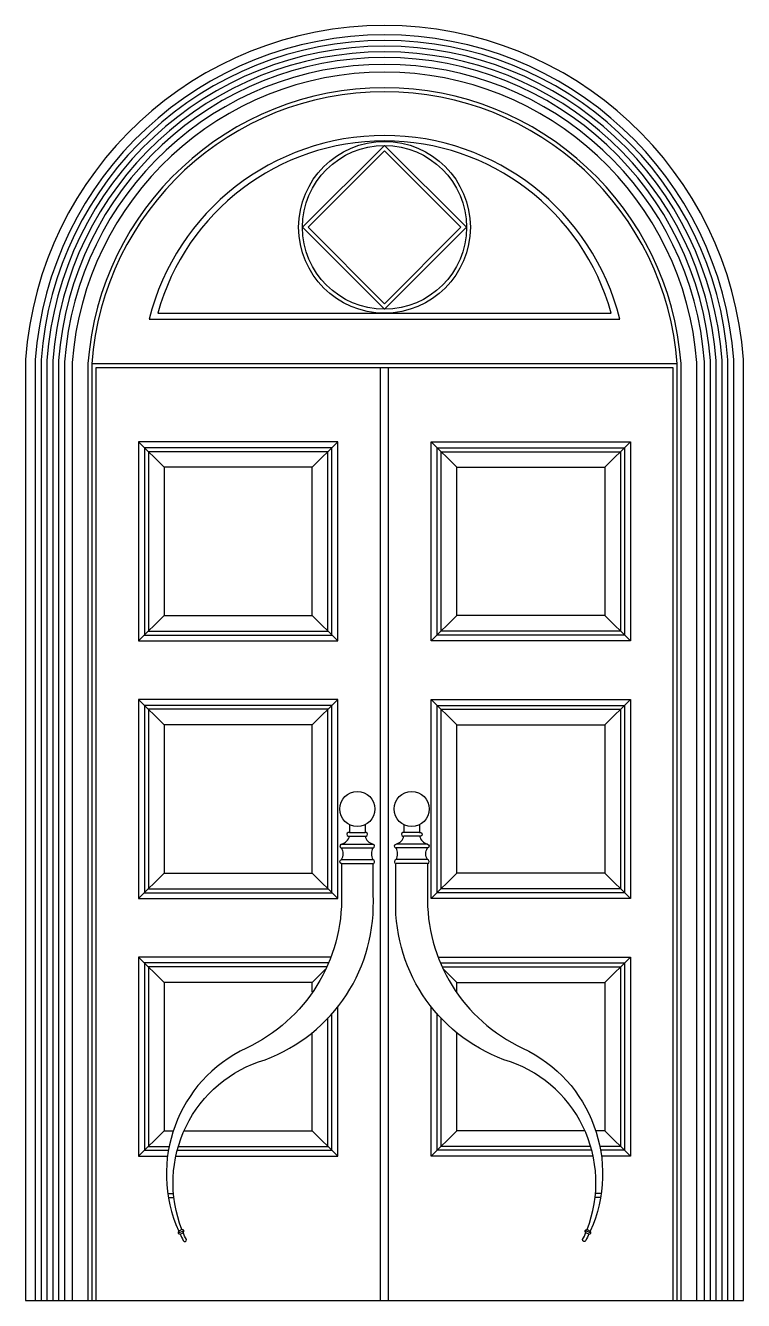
# Model space of a CAD drawing. Header units: metres. Extents: x 19407 to 21247, y 831 to 4098.
import ezdxf

# ---------------------------------------------------------------- set-up
doc = ezdxf.new("R2010")
doc.units = ezdxf.units.M
for name, color, linetype in [('1', 3, 'Continuous'), ('2', 2, 'Continuous'), ('7', 7, 'Continuous')]:
    doc.layers.add(name, color=color, linetype=linetype)

msp = doc.modelspace()

# ---------------------------------------------------------------- linework, layer by layer
at = {"layer": '1'}
for points in [[(21221.72, 830.97), (21221.72, 3241.63, 0.93), (19431.72, 3241.63), (19431.72, 830.97)], [(21206.72, 830.97), (21206.72, 3241.1, 0.93), (19446.72, 3241.1), (19446.72, 830.97)], [(21191.72, 830.97), (21191.72, 3240.57, 0.93), (19461.72, 3240.57), (19461.72, 830.97)], [(21176.72, 830.97), (21176.72, 3240.03, 0.93), (19476.72, 3240.03), (19476.72, 830.97)], [(21161.72, 830.97), (21161.72, 3239.49, 0.93), (19491.72, 3239.49), (19491.72, 830.97)], [(21126.72, 830.97), (21126.72, 3234.49, 0.93), (19526.72, 3234.49), (19526.72, 830.97)], [(21086.72, 830.97), (21086.72, 3231.69, 0.93), (19566.72, 3231.69), (19566.72, 830.97)], [(20907.67, 3360.97, 0.76), (19745.77, 3360.97), (20907.67, 3360.97)]]:
    msp.add_lwpolyline(points, format="xyb", dxfattribs=at)
for points in [[(20116.72, 3580.97), (20326.72, 3790.97), (20536.72, 3580.97), (20326.72, 3370.97)], [(20130.86, 3580.97), (20326.72, 3776.83), (20522.58, 3580.97), (20326.72, 3385.12)], [(19711.72, 2535.97), (20191.72, 2535.97), (20191.72, 3015.97), (19711.72, 3015.97)], [(20941.72, 2535.97), (20461.72, 2535.97), (20461.72, 3015.97), (20941.72, 3015.97)], [(19711.72, 1875.97), (20191.72, 1875.97), (20191.72, 2355.97), (19711.72, 2355.97)], [(20941.72, 1875.97), (20461.72, 1875.97), (20461.72, 2355.97), (20941.72, 2355.97)]]:
    msp.add_lwpolyline(points, close=True, dxfattribs=at)
for points in [[(21066.72, 830.97), (21066.72, 3220.97), (19586.72, 3220.97), (19586.72, 830.97)], [(20182.33, 1695.97), (19711.72, 1695.97), (19711.72, 1215.97), (19773.53, 1215.97)], [(20471.11, 1695.97), (20941.72, 1695.97), (20941.72, 1215.97), (20879.91, 1215.97)], [(19795.92, 1215.97), (20191.72, 1215.97), (20191.72, 1566.29)], [(20857.52, 1215.97), (20461.72, 1215.97), (20461.72, 1566.29)]]:
    msp.add_lwpolyline(points, dxfattribs=at)
msp.add_circle((20326.72, 3580.97), 210, dxfattribs=at)
at = {"layer": '2'}
msp.add_line((19406.72, 830.97), (21246.72, 830.97), dxfattribs=at)
at = {"layer": '7'}
for p, q in [((21076.72, 3230.97), (19576.72, 3230.97)), ((20316.72, 830.97), (20316.72, 3220.97)), ((20336.72, 830.97), (20336.72, 3220.97)), ((19761.72, 2965.97), (19696.72, 3030.97)), ((20141.72, 2965.97), (20206.72, 3030.97)), ((20511.72, 2965.97), (20446.72, 3030.97)), ((20891.72, 2965.97), (20956.72, 3030.97)), ((19761.72, 2585.97), (19696.72, 2520.97)), ((20141.72, 2585.97), (20206.72, 2520.97)), ((20511.72, 2585.97), (20446.72, 2520.97)), ((20891.72, 2585.97), (20956.72, 2520.97)), ((19761.72, 2305.97), (19696.72, 2370.97)), ((20141.72, 2305.97), (20206.72, 2370.97)), ((20511.72, 2305.97), (20446.72, 2370.97)), ((20891.72, 2305.97), (20956.72, 2370.97)), ((20236.9, 2050.31), (20236.9, 2030.62)), ((20236.9, 2030.62), (20276.9, 2030.62)), ((20276.9, 2050.31), (20276.9, 2030.62)), ((20376.55, 2050.31), (20376.55, 2030.62)), ((20416.55, 2030.62), (20376.55, 2030.62)), ((20216.9, 2000.62), (20296.9, 2000.62)), ((20236.9, 2020.62), (20276.9, 2020.62)), ((20436.55, 2000.62), (20356.55, 2000.62)), ((20416.55, 2020.62), (20376.55, 2020.62)), ((20216.9, 1990.62), (20296.9, 1990.62)), ((20216.9, 1960.62), (20296.9, 1960.62)), ((20436.55, 1990.62), (20356.55, 1990.62)), ((20436.55, 1960.62), (20356.55, 1960.62)), ((20216.9, 1950.62), (20296.9, 1950.62)), ((20436.55, 1950.62), (20356.55, 1950.62)), ((19761.72, 1925.97), (19696.72, 1860.97)), ((20141.72, 1925.97), (20206.72, 1860.97)), ((20511.72, 1925.97), (20446.72, 1860.97)), ((20891.72, 1925.97), (20956.72, 1860.97)), ((19761.72, 1645.97), (19696.72, 1710.97)), ((20891.72, 1645.97), (20956.72, 1710.97)), ((20141.72, 1645.97), (20174.58, 1678.83)), ((20511.72, 1645.97), (20478.87, 1678.83)), ((19761.72, 1265.97), (19696.72, 1200.97)), ((20141.72, 1265.97), (20206.72, 1200.97)), ((20511.72, 1265.97), (20446.72, 1200.97)), ((20891.72, 1265.97), (20956.72, 1200.97)), ((19771.68, 1105.25), (19786.25, 1105.25)), ((19773.22, 1095.25), (19787.23, 1095.25)), ((20880.22, 1095.25), (20866.21, 1095.25)), ((20881.77, 1105.25), (20867.19, 1105.25)), ((19797.88, 1003.43), (19812.08, 1010.52)), ((19807.65, 1012.71), (19799.46, 1008.57)), ((19802.82, 1001.3), (19810.9, 1004.7)), ((20855.56, 1003.43), (20841.36, 1010.52)), ((20850.62, 1001.3), (20842.54, 1004.7)), ((20845.79, 1012.71), (20853.98, 1008.57))]:
    msp.add_line(p, q, dxfattribs=at)
for points in [[(21246.72, 830.97), (21246.72, 3242.5, 0.93), (19406.72, 3242.5), (19406.72, 830.97)], [(21146.72, 830.97), (21146.72, 3235.86, 0.93), (19506.72, 3235.86), (19506.72, 830.97)], [(21076.72, 830.97), (21076.72, 3230.97, 0.93), (19576.72, 3230.97), (19576.72, 830.97)], [(20929.6, 3345.97, 0.78), (19723.84, 3345.97), (20929.6, 3345.97)], [(20416.55, 2050.31), (20416.55, 2030.62, -1.3), (20416.55, 2020.62, 0.28), (20436.55, 2000.62, -0.79), (20437.08, 1990.24)], [(20297.44, 1990.24, 0.79), (20296.9, 2000.62)], [(20356.01, 1990.24, -0.79), (20356.55, 2000.62)], [(20216.36, 1950.24, -0.79), (20216.9, 1960.62, 0.25), (20216.9, 1990.62)], [(20437.08, 1950.24, 0.79), (20436.55, 1960.62, -0.25), (20436.55, 1990.62)], [(20216.36, 1950.24), (20216.36, 1871.71, -0.3), (19972.68, 1477.81, 0.41), (19799.46, 1008.57, 0.41)], [(19807.65, 1012.71, -0.44), (20020.53, 1447.93, 0.33), (20297.44, 1871.83), (20297.44, 1950.24)], [(20845.79, 1012.71, 0.44), (20632.91, 1447.93, -0.33), (20356.01, 1871.83), (20356.01, 1950.24)], [(20437.08, 1950.24), (20437.08, 1871.71, 0.3), (20680.77, 1477.81, -0.41), (20853.98, 1008.57, -0.41)], [(19802.82, 1001.3, 0.01), (19811.17, 984.83, 0.95), (19818.91, 987.12, -0.02), (19810.66, 1005.27, -0.02)], [(19810.66, 1005.27, 0.82), (19807.65, 1012.71, 0.82)], [(20850.62, 1001.3, -0.01), (20842.28, 984.83, -0.95), (20834.53, 987.12, 0.02), (20842.78, 1005.27, 0.02)], [(20842.78, 1005.27, -0.82), (20845.79, 1012.71, -0.82)]]:
    msp.add_lwpolyline(points, format="xyb", dxfattribs=at)
for points in [[(19696.72, 2520.97), (20206.72, 2520.97), (20206.72, 3030.97), (19696.72, 3030.97)], [(19721.72, 2545.97), (20181.72, 2545.97), (20181.72, 3005.97), (19721.72, 3005.97)], [(20956.72, 2520.97), (20446.72, 2520.97), (20446.72, 3030.97), (20956.72, 3030.97)], [(20931.72, 2545.97), (20471.72, 2545.97), (20471.72, 3005.97), (20931.72, 3005.97)], [(19761.72, 2585.97), (20141.72, 2585.97), (20141.72, 2965.97), (19761.72, 2965.97)], [(20891.72, 2585.97), (20511.72, 2585.97), (20511.72, 2965.97), (20891.72, 2965.97)], [(19696.72, 1860.97), (20206.72, 1860.97), (20206.72, 2370.97), (19696.72, 2370.97)], [(20956.72, 1860.97), (20446.72, 1860.97), (20446.72, 2370.97), (20956.72, 2370.97)], [(19721.72, 1885.97), (20181.72, 1885.97), (20181.72, 2345.97), (19721.72, 2345.97)], [(20931.72, 1885.97), (20471.72, 1885.97), (20471.72, 2345.97), (20931.72, 2345.97)], [(19761.72, 1925.97), (20141.72, 1925.97), (20141.72, 2305.97), (19761.72, 2305.97)], [(20891.72, 1925.97), (20511.72, 1925.97), (20511.72, 2305.97), (20891.72, 2305.97)]]:
    msp.add_lwpolyline(points, close=True, dxfattribs=at)
for points in [[(20188.39, 1710.97), (19696.72, 1710.97), (19696.72, 1200.97), (19771.25, 1200.97)], [(20465.05, 1710.97), (20956.72, 1710.97), (20956.72, 1200.97), (20882.19, 1200.97)], [(20177.92, 1685.97), (19721.72, 1685.97), (19721.72, 1225.97), (19775.42, 1225.97)], [(20475.52, 1685.97), (20931.72, 1685.97), (20931.72, 1225.97), (20878.03, 1225.97)], [(20141.72, 1621.97), (20141.72, 1645.97), (19761.72, 1645.97), (19761.72, 1265.97), (19786, 1265.97)], [(20511.72, 1621.97), (20511.72, 1645.97), (20891.72, 1645.97), (20891.72, 1265.97), (20867.44, 1265.97)], [(19792.35, 1200.97), (20206.72, 1200.97), (20206.72, 1584.35)], [(20861.09, 1200.97), (20446.72, 1200.97), (20446.72, 1584.35)], [(19798.71, 1225.97), (20181.72, 1225.97), (20181.72, 1555.28)], [(20854.73, 1225.97), (20471.72, 1225.97), (20471.72, 1555.28)], [(19813.46, 1265.97), (20141.72, 1265.97), (20141.72, 1517.89)], [(20839.99, 1265.97), (20511.72, 1265.97), (20511.72, 1517.89)]]:
    msp.add_lwpolyline(points, dxfattribs=at)
for centre, radius in [((20326.72, 3580.97), 220), ((20256.9, 2090.62), 45), ((20396.55, 2090.62), 45)]:
    msp.add_circle(centre, radius, dxfattribs=at)
for centre, radius, start, end in [((20235.56, 2025.62), 5.17, 75.08, 284.92), ((20278.23, 2025.62), 5.17, 255.08, 104.92), ((20375.21, 2025.62), 5.17, 75.08, 284.92), ((20217.84, 1995.37), 5.33, 100.15, 253.89), ((20210.75, 2026.76), 26.86, 283.23, 346.77), ((20303.04, 2026.76), 26.86, 193.23, 256.77), ((20350.4, 2026.76), 26.86, 283.23, 346.77), ((20324.42, 1975.62), 31.35, 151.41, 208.59), ((20295.96, 1955.37), 5.33, 286.11, 79.85), ((20357.49, 1955.37), 5.33, 100.15, 253.89), ((20329.02, 1975.62), 31.35, 331.41, 28.59), ((19801.54, 1005.12), 4.03, 120.97, 288.56), ((20851.91, 1005.12), 4.03, 251.44, 59.03)]:
    msp.add_arc(centre, radius, start, end, dxfattribs=at)

doc.saveas('drawing.dxf')
